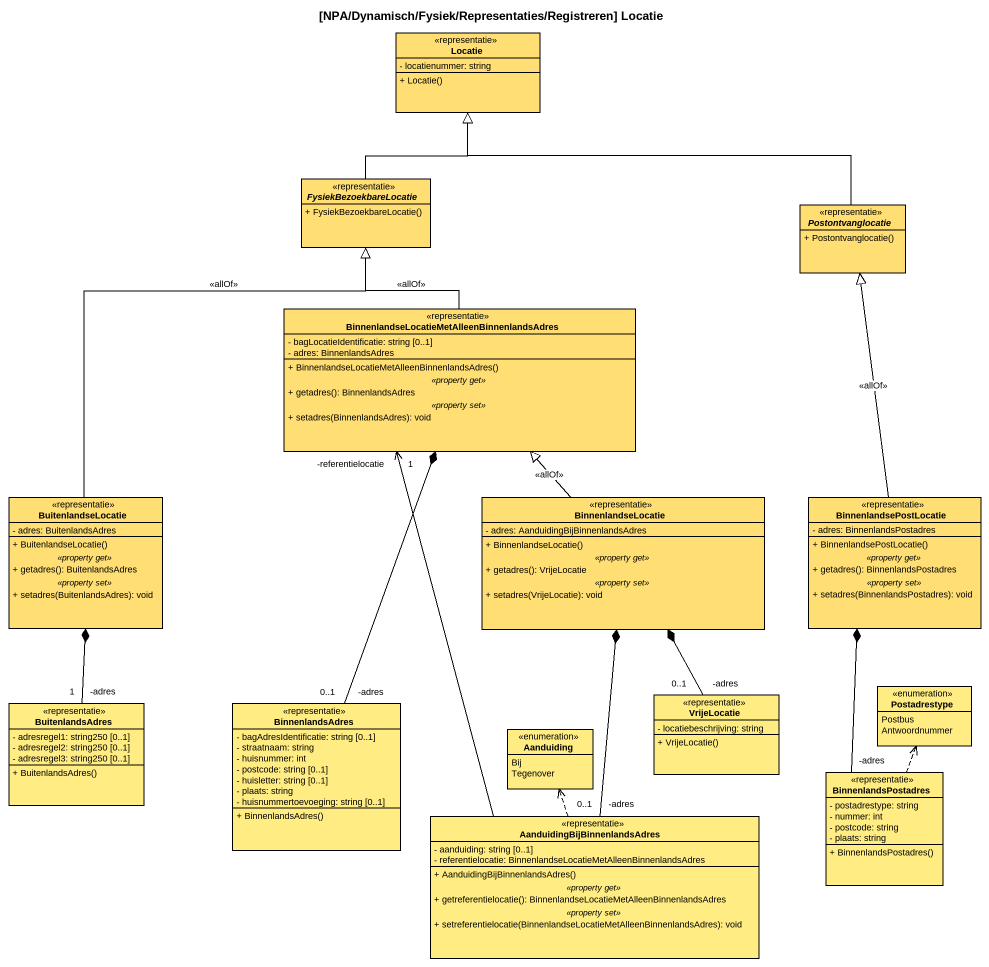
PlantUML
@startuml
title [NPA/Dynamisch/Fysiek/Representaties/Registreren] Locatie
hide circle
hide empty members
skinparam classAttributeIconSize 0
class Locatie <<representatie>> #FFDE73 {
  - locatienummer: string
  + Locatie()
}
abstract class FysiekBezoekbareLocatie <<representatie>> #FFDE73 {
  + FysiekBezoekbareLocatie()
}
abstract class Postontvanglocatie <<representatie>> #FFDE73 {
  + Postontvanglocatie()
}
class "BinnenlandseLocatieMetAlleenBinnenlandsAdres" as BinnenlandseLocatieMetAlleen <<representatie>> #FFDE73 {
  - bagLocatieIdentificatie: string [0..1]
  - adres: BinnenlandsAdres
  --
  + BinnenlandseLocatieMetAlleenBinnenlandsAdres()
  .. <<property get>> ..
  + getadres(): BinnenlandsAdres
  .. <<property set>> ..
  + setadres(BinnenlandsAdres): void
}
class BuitenlandseLocatie <<representatie>> #FFDE73 {
  - adres: BuitenlandsAdres
  --
  + BuitenlandseLocatie()
  .. <<property get>> ..
  + getadres(): BuitenlandsAdres
  .. <<property set>> ..
  + setadres(BuitenlandsAdres): void
}
class BinnenlandseLocatie <<representatie>> #FFDE73 {
  - adres: AanduidingBijBinnenlandsAdres
  --
  + BinnenlandseLocatie()
  .. <<property get>> ..
  + getadres(): VrijeLocatie
  .. <<property set>> ..
  + setadres(VrijeLocatie): void
}
class BinnenlandsePostLocatie <<representatie>> #FFDE73 {
  - adres: BinnenlandsPostadres
  --
  + BinnenlandsePostLocatie()
  .. <<property get>> ..
  + getadres(): BinnenlandsPostadres
  .. <<property set>> ..
  + setadres(BinnenlandsPostadres): void
}
class BuitenlandsAdres <<representatie>> #FFED83 {
  - adresregel1: string250 [0..1]
  - adresregel2: string250 [0..1]
  - adresregel3: string250 [0..1]
  + BuitenlandsAdres()
}
class BinnenlandsAdres <<representatie>> #FFED83 {
  - bagAdresIdentificatie: string [0..1]
  - straatnaam: string
  - huisnummer: int
  - postcode: string [0..1]
  - huisletter: string [0..1]
  - plaats: string
  - huisnummertoevoeging: string [0..1]
  + BinnenlandsAdres()
}
class VrijeLocatie <<representatie>> #FFED83 {
  - locatiebeschrijving: string
  + VrijeLocatie()
}
enum Postadrestype #FFED83 {
  Postbus
  Antwoordnummer
}
enum Aanduiding #FFED83 {
  Bij
  Tegenover
}
class BinnenlandsPostadres <<representatie>> #FFED83 {
  - postadrestype: string
  - nummer: int
  - postcode: string
  - plaats: string
  + BinnenlandsPostadres()
}
class "AanduidingBijBinnenlandsAdres" as AanduidingBijBinnenlandsAdre <<representatie>> #FFED83 {
  - aanduiding: string [0..1]
  - referentielocatie: BinnenlandseLocatieMetAlleenBinnenlandsAdres
  --
  + AanduidingBijBinnenlandsAdres()
  .. <<property get>> ..
  + getreferentielocatie(): BinnenlandseLocatieMetAlleenBinnenlandsAdres
  .. <<property set>> ..
  + setreferentielocatie(BinnenlandseLocatieMetAlleenBinnenlandsAdres): void
}
FysiekBezoekbareLocatie -up-|> Locatie
Postontvanglocatie -left-|> Locatie
BinnenlandseLocatieMetAlleen -up-|> FysiekBezoekbareLocatie : <<allOf>>
BuitenlandseLocatie -up-|> FysiekBezoekbareLocatie : <<allOf>>
BinnenlandseLocatie -up-|> BinnenlandseLocatieMetAlleen : <<allOf>>
BinnenlandsePostLocatie -up-|> Postontvanglocatie : <<allOf>>
BuitenlandsAdres "-adres\n1" -up-* BuitenlandseLocatie
BinnenlandsAdres "-adres\n0..1" -up-* BinnenlandseLocatieMetAlleen
VrijeLocatie "-adres\n0..1" -up-* BinnenlandseLocatie
BinnenlandsPostadres "-adres" -up-* BinnenlandsePostLocatie
BinnenlandsPostadres .up.> Postadrestype
AanduidingBijBinnenlandsAdre -up-> "-referentielocatie\n1" BinnenlandseLocatieMetAlleen
AanduidingBijBinnenlandsAdre "-adres\n0..1" -up-* BinnenlandseLocatie
AanduidingBijBinnenlandsAdre .up.> Aanduiding
@enduml
